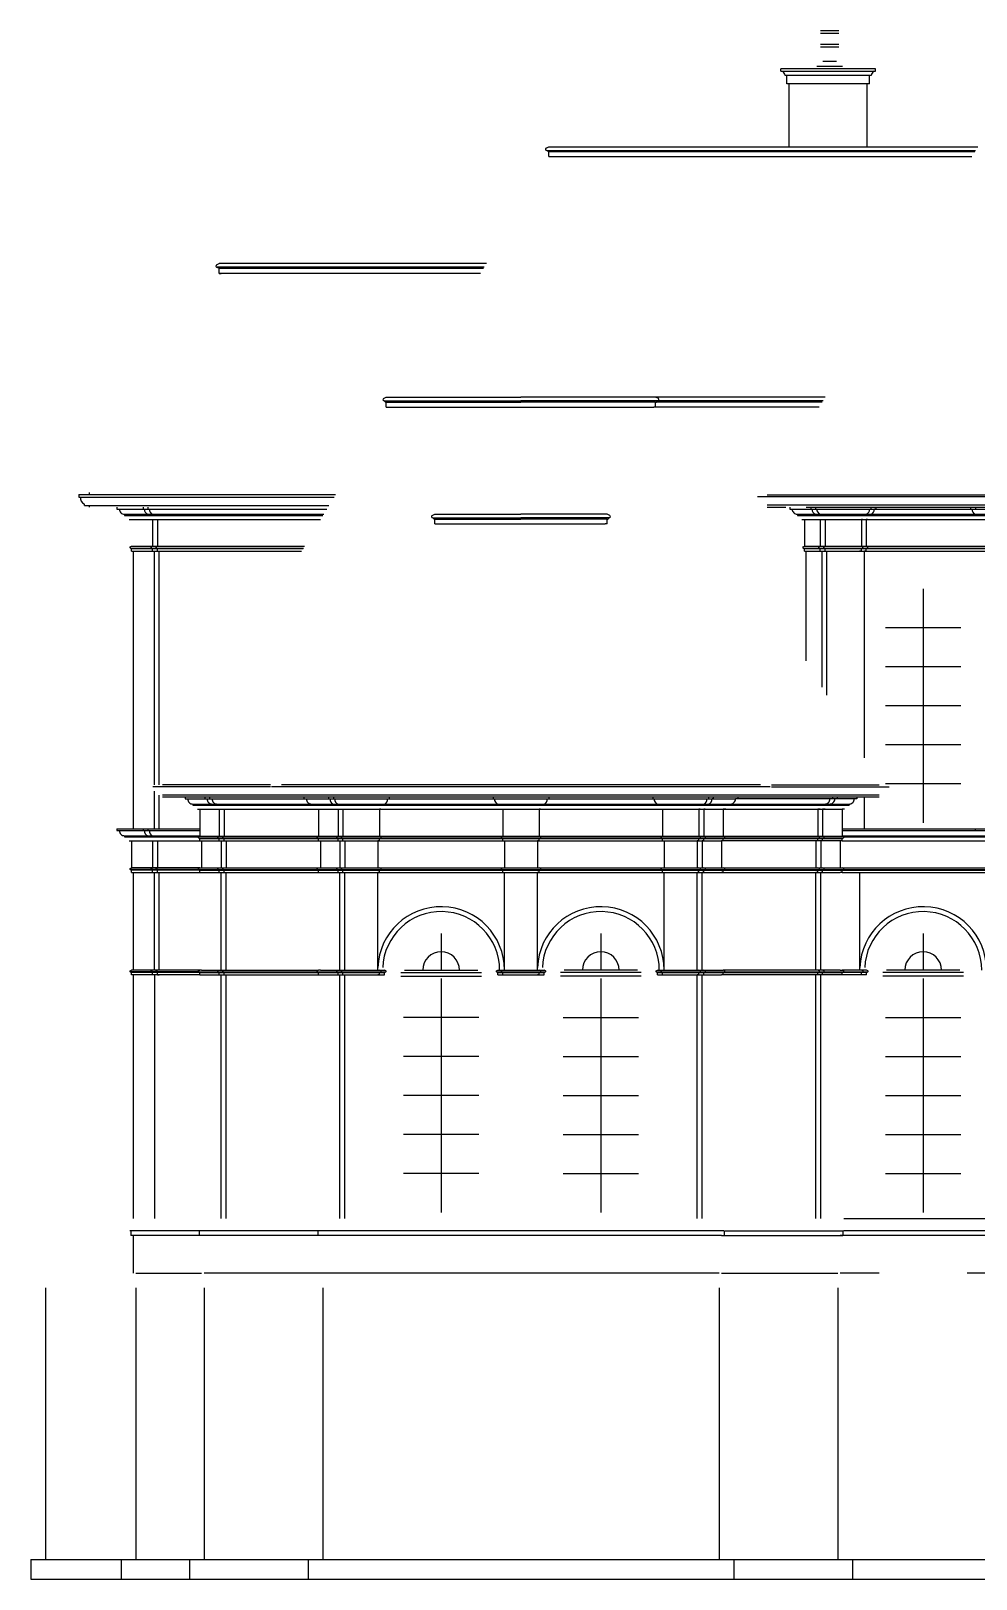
# Model space of a CAD drawing. Header units: metres. Extents: x 10516 to 12055, y -106 to 577.
# Drawn here: x 10516 to 10903, y -106 to 530 of the extents above; entities that cross this region are included whole.
import ezdxf

# ---------------------------------------------------------------- set-up
doc = ezdxf.new("R2010")
doc.units = ezdxf.units.M

msp = doc.modelspace()

# ---------------------------------------------------------------- linework, layer by layer
for p, q in [((10847.2, 529.57), (10839.64, 529.57)), ((10847.2, 528.57), (10839.64, 528.57)), ((10847.2, 523.95), (10839.64, 523.95)), ((10847.2, 522.95), (10839.64, 522.95)), ((10838.14, 515.07), (10848.7, 515.07)), ((10846.2, 517.07), (10840.64, 517.07)), ((10823.42, 513.07), (10823.42, 514.07)), ((10862.22, 514.07), (10823.42, 514.07)), ((10823.42, 513.07), (10823.42, 513.07)), ((10823.42, 513.07), (10862.22, 513.07)), ((10860.42, 511.27), (10825.22, 511.27)), ((10825.82, 507.86), (10825.82, 511.27)), ((10859.82, 507.86), (10859.82, 511.27)), ((10862.22, 513.07), (10862.22, 514.07)), ((10862.22, 513.07), (10862.22, 513.07)), ((10859.82, 507.86), (10825.82, 507.86)), ((10826.82, 482.06), (10826.82, 507.86)), ((10858.82, 482.06), (10858.82, 507.86)), ((10727.13, 481.51, -0.34), (10728.22, 482.06, -0.34)), ((10727.38, 480.56, -0.34), (10903.26, 480.56, -0.34)), ((10728.22, 480.06, -0.34), (10727.84, 480.06, -0.34)), ((10728.22, 482.06, -0.34), (10904.17, 482.06, -0.34)), ((10728.22, 478.06, -0.34), (10728.22, 480.06, -0.34)), ((10728.22, 480.06, -0.34), (10902.96, 480.06, -0.34)), ((10728.22, 478.06, -0.34), (10728.97, 478.06, -0.34)), ((10728.22, 478.06, -0.34), (10901.74, 478.06, -0.34)), ((10591.92, 433.51, -0.34), (10593.02, 434.06, -0.34)), ((10701.67, 432.56, -0.34), (10592.17, 432.56, -0.34)), ((10702.57, 434.06, -0.34), (10593.02, 434.06, -0.34)), ((10593.02, 432.06, -0.34), (10592.64, 432.06, -0.34)), ((10701.37, 432.06, -0.34), (10593.02, 432.06, -0.34)), ((10593.02, 430.06, -0.34), (10593.02, 432.06, -0.34)), ((10593.02, 430.06, -0.34), (10593.77, 430.06, -0.34)), ((10700.17, 430.06, -0.34), (10593.02, 430.06, -0.34)), ((10660.41, 378.65), (10661.51, 379.2)), ((10660.63, 377.7), (10716.77, 377.7)), ((10661.51, 377.2), (10661.13, 377.2)), ((10661.51, 379.2), (10716.77, 379.2)), ((10661.51, 375.2), (10661.51, 377.2)), ((10661.51, 377.2), (10716.77, 377.2)), ((10661.51, 375.2), (10662.26, 375.2)), ((10662.26, 375.2), (10771.28, 375.2)), ((10841.59, 379.2), (10716.77, 379.2)), ((10840.68, 377.7), (10716.77, 377.7)), ((10772.03, 377.2), (10716.77, 377.2)), ((10772.03, 375.2), (10771.28, 375.2)), ((10773.13, 378.65), (10772.03, 379.2)), ((10772.03, 377.2), (10772.41, 377.2)), ((10772.03, 375.2), (10772.03, 377.2)), ((10839.16, 375.2), (10772.03, 375.2)), ((10840.37, 377.2), (10772.41, 377.2)), ((10535.35, 339.25), (10640.69, 339.25)), ((10535.35, 339.25), (10535.35, 338.25)), ((10535.35, 338.25), (10640.09, 338.25)), ((10539.77, 339.25), (10539.77, 340.06)), ((11108.02, 338.31), (10813.77, 338.31)), ((11108.02, 339.06), (10817.77, 339.06)), ((10537.7, 334.81), (10537.7, 335.35)), ((10537.7, 334.81), (10638.02, 334.81)), ((10539.77, 334.06), (10539.77, 334.81)), ((10551.02, 334.06, 0.34), (10551.02, 333.31, 0.34)), ((10551.02, 333.31, 0.34), (10552.02, 333.31, 0.34)), ((10552.02, 333.31), (10637.12, 333.31)), ((10554.14, 331.18, 0.34), (10554.14, 330.68, 0.34)), ((10554.14, 331.18), (10635.85, 331.18)), ((10554.14, 330.68), (10635.55, 330.68)), ((10561.77, 334.06, 0.34), (10561.77, 333.31, 0.34)), ((10561.77, 333.31, 0.34), (10562.27, 333.31, 0.34)), ((10563.77, 334.06, 0.34), (10563.77, 333.31, 0.34)), ((10563.77, 333.31, 0.34), (10564.27, 333.31, 0.34)), ((10563.77, 331.18, 0.34), (10563.77, 330.68, 0.34)), ((10565.77, 331.18, 0.34), (10565.77, 330.68, 0.34)), ((10680.34, 330.65), (10681.44, 331.2)), ((10681.44, 331.2), (10716.77, 331.2)), ((10752.1, 331.2), (10716.77, 331.2)), ((10753.2, 330.65), (10752.1, 331.2)), ((11108.02, 334.92), (10817.77, 334.92)), ((10817.77, 334.06), (10825.42, 334.06)), ((10827.02, 334.06), (10827.02, 333.31)), ((10827.02, 333.31), (10828.02, 333.31)), ((10828.02, 333.31), (11108.02, 333.31)), ((10830.15, 331.18), (11184.37, 331.18)), ((10830.15, 331.18), (10830.15, 330.68)), ((10830.15, 330.68), (11108.02, 330.68)), ((10833.77, 334.06), (11108.02, 334.06)), ((10835.64, 334.06), (10835.64, 333.31)), ((10835.64, 333.31), (10836.14, 333.31)), ((10837.64, 334.06), (10837.64, 333.31)), ((10837.64, 331.18), (10837.64, 330.68)), ((10839.64, 331.18), (10839.64, 330.68)), ((10858.3, 331.18), (10858.3, 330.68)), ((10860.3, 334.06), (10860.3, 333.31)), ((10860.3, 331.18), (10860.3, 330.68)), ((10862.3, 333.31), (10861.8, 333.31)), ((10862.3, 334.06), (10862.3, 333.31)), ((10901.24, 334.06), (10901.24, 333.31)), ((10901.24, 333.31), (10901.74, 333.31)), ((10903.24, 334.06), (10903.24, 333.31)), ((10903.24, 331.18), (10903.24, 330.68)), ((10556.02, 329.06), (10634.57, 329.06)), ((10565.64, 329.06, 0.34), (10565.64, 318.06, 0.34)), ((10567.64, 329.06, 0.34), (10567.64, 318.06, 0.34)), ((10680.56, 329.7), (10716.77, 329.7)), ((10681.44, 329.2), (10681.06, 329.2)), ((10681.44, 327.2), (10681.44, 329.2)), ((10681.44, 329.2), (10716.77, 329.2)), ((10681.44, 327.2), (10682.19, 327.2)), ((10682.19, 327.2), (10751.35, 327.2)), ((10752.98, 329.7), (10716.77, 329.7)), ((10752.1, 329.2), (10716.77, 329.2)), ((10752.1, 327.2), (10751.35, 327.2)), ((10752.1, 329.2), (10752.48, 329.2)), ((10752.1, 327.2), (10752.1, 329.2)), ((10832.02, 329.06), (10833.02, 329.06)), ((10833.02, 329.06), (10833.02, 318.06)), ((10833.02, 329.06), (11108.77, 329.06)), ((10839.02, 329.06), (10839.52, 329.06)), ((10839.52, 329.06), (10839.52, 318.06)), ((10841.02, 329.06), (10841.52, 329.06)), ((10841.52, 329.06), (10841.52, 318.06)), ((10856.42, 329.06), (10856.42, 318.06)), ((10856.92, 329.06), (10856.42, 329.06)), ((10858.42, 329.06), (10858.42, 318.06)), ((10858.92, 329.06), (10858.42, 329.06)), ((10556.47, 317.78, 0.34), (10557.02, 318.06, 0.34)), ((10557.02, 318.06, 0.34), (10627.97, 318.06, 0.34)), ((10565.1, 317.78, 0.34), (10565.64, 318.06, 0.34)), ((10567.1, 317.78, 0.34), (10567.64, 318.06, 0.34)), ((10832.47, 317.78), (10833.02, 318.06)), ((10833.02, 318.06), (11108.77, 318.06)), ((10838.97, 317.78), (10839.52, 318.06)), ((10840.97, 317.78), (10841.52, 318.06)), ((10856.97, 317.78), (10856.42, 318.06)), ((10858.97, 317.78), (10858.42, 318.06)), ((10556.58, 317.31, 0.34), (10627.52, 317.31, 0.34)), ((10556.83, 317.06, 0.34), (10627.37, 317.06, 0.34)), ((10557.02, 316.06, 0.34), (10557.02, 317.06, 0.34)), ((10557.02, 316.06, 0.34), (10626.77, 316.06, 0.34)), ((10557.77, 202.06), (10557.77, 316.06, 0.34)), ((10565.64, 316.06, 0.34), (10565.64, 317.06, 0.34)), ((10566.39, 220.06), (10566.39, 316.06, 0.34)), ((10567.64, 316.06, 0.34), (10567.64, 317.06, 0.34)), ((10568.39, 220.06), (10568.39, 316.06, 0.34)), ((10832.58, 317.31), (11108.77, 317.31)), ((10833.02, 317.06), (10832.83, 317.06)), ((10833.02, 316.06), (10833.02, 317.06)), ((10833.02, 317.06), (11108.77, 317.06)), ((10833.02, 316.06), (10833.77, 316.06)), ((10833.77, 271.05), (10833.77, 316.06)), ((10833.77, 316.06), (11108.77, 316.06)), ((10839.52, 317.06), (10839.33, 317.06)), ((10839.52, 316.06), (10839.52, 317.06)), ((10839.52, 316.06), (10840.27, 316.06)), ((10840.27, 260.22), (10840.27, 316.06)), ((10841.52, 316.06), (10841.52, 317.06)), ((10841.52, 316.06), (10842.27, 316.06)), ((10842.27, 256.89), (10842.27, 316.06)), ((10856.42, 316.06), (10855.67, 316.06)), ((10856.42, 316.06), (10856.42, 317.06)), ((10857.67, 231.22), (10857.67, 316.06)), ((10858.42, 316.06), (10857.67, 316.06)), ((10858.42, 317.06), (10858.61, 317.06)), ((10858.42, 316.06), (10858.42, 317.06)), ((10881.77, 300.56), (10881.77, 204.56)), ((10897.27, 284.56), (10866.27, 284.56)), ((10897.27, 268.56), (10866.27, 268.56)), ((10897.27, 252.56), (10866.27, 252.56)), ((10897.27, 236.56), (10866.27, 236.56)), ((10614, 219.31), (10565.77, 219.31)), ((10566.39, 202.06), (10566.39, 217.48)), ((10614, 220.06), (10569.77, 220.06)), ((10819.04, 219.31), (10614.5, 219.31)), ((10815.04, 220.06), (10618.5, 220.06)), ((10819.54, 220.06), (10863.77, 220.06)), ((10819.54, 219.31), (10867.77, 219.31)), ((10897.27, 220.56), (10866.27, 220.56)), ((10568.39, 202.06), (10568.39, 215.92)), ((10863.77, 215.92), (10569.77, 215.92)), ((10863.77, 215.06), (10569.77, 215.06)), ((10579.02, 215.06), (10579.02, 214.31)), ((10579.02, 214.31), (10580.02, 214.31)), ((10580.02, 214.31), (10627.75, 214.31)), ((10582.14, 212.18), (10851.39, 212.18)), ((10582.14, 212.18), (10582.14, 211.68)), ((10582.14, 211.68), (10851.39, 211.68)), ((10584.02, 210.06), (10585.02, 210.06)), ((10585.02, 210.06), (10848.52, 210.06)), ((10585.02, 210.06), (10585.02, 199.06)), ((10587.02, 215.06), (10587.02, 214.31)), ((10587.02, 214.31), (10588.02, 214.31)), ((10589.02, 215.06), (10589.02, 214.31)), ((10590.14, 212.18), (10590.14, 211.68)), ((10592.02, 210.06), (10593.02, 210.06)), ((10592.14, 212.18), (10592.14, 211.68)), ((10593.02, 210.06), (10593.02, 199.06)), ((10594.02, 210.06), (10595.02, 210.06)), ((10595.02, 210.06), (10595.02, 199.06)), ((10627.75, 215.06), (10627.75, 214.31)), ((10627.75, 214.31), (10628.75, 214.31)), ((10628.75, 214.31), (10804.79, 214.31)), ((10630.88, 212.18), (10630.88, 211.68)), ((10632.75, 210.06), (10633.75, 210.06)), ((10633.75, 210.06), (10633.75, 199.06)), ((10637.87, 215.06), (10637.87, 214.31)), ((10637.87, 214.31), (10638.37, 214.31)), ((10639.87, 215.06), (10639.87, 214.31)), ((10639.88, 212.18), (10639.88, 211.68)), ((10641.25, 210.06), (10641.75, 210.06)), ((10641.75, 210.06), (10641.75, 199.06)), ((10641.88, 212.18), (10641.88, 211.68)), ((10643.25, 210.06), (10643.75, 210.06)), ((10643.75, 210.06), (10643.75, 199.06)), ((10658.77, 210.06), (10658.77, 199.06)), ((10659.27, 210.06), (10658.77, 210.06)), ((10660.65, 212.18), (10660.65, 211.68)), ((10662.65, 215.06), (10662.65, 214.31)), ((10705.39, 215.06), (10705.39, 214.31)), ((10707.4, 212.18), (10707.4, 211.68)), ((10708.77, 210.06), (10709.27, 210.06)), ((10709.27, 210.06), (10709.27, 199.06)), ((10724.27, 210.06), (10724.27, 199.06)), ((10724.77, 210.06), (10724.27, 210.06)), ((10726.14, 212.18), (10726.14, 211.68)), ((10728.15, 215.06), (10728.15, 214.31)), ((10770.89, 215.06), (10770.89, 214.31)), ((10772.89, 212.18), (10772.89, 211.68)), ((10774.27, 210.06), (10774.77, 210.06)), ((10774.77, 210.06), (10774.77, 199.06)), ((10789.79, 210.06), (10789.79, 199.06)), ((10790.29, 210.06), (10789.79, 210.06)), ((10791.66, 212.18), (10791.66, 211.68)), ((10791.79, 210.06), (10791.79, 199.06)), ((10792.29, 210.06), (10791.79, 210.06)), ((10793.66, 212.18), (10793.66, 211.68)), ((10793.67, 215.06), (10793.67, 214.31)), ((10795.67, 214.31), (10795.17, 214.31)), ((10795.67, 215.06), (10795.67, 214.31)), ((10799.79, 210.06), (10799.79, 199.06)), ((10800.79, 210.06), (10799.79, 210.06)), ((10802.66, 212.18), (10802.66, 211.68)), ((10805.79, 214.31), (10804.79, 214.31)), ((10805.79, 215.06), (10805.79, 214.31)), ((10853.52, 214.31), (10805.79, 214.31)), ((10838.52, 210.06), (10838.52, 199.06)), ((10839.52, 210.06), (10838.52, 210.06)), ((10840.52, 210.06), (10840.52, 199.06)), ((10841.52, 210.06), (10840.52, 210.06)), ((10841.39, 212.18), (10841.39, 211.68)), ((10843.39, 212.18), (10843.39, 211.68)), ((10844.52, 215.06), (10844.52, 214.31)), ((10846.52, 214.31), (10845.52, 214.31)), ((10846.52, 215.06), (10846.52, 214.31)), ((10848.52, 210.06), (10848.52, 199.06)), ((10849.52, 210.06), (10848.52, 210.06)), ((10851.39, 212.18), (10851.39, 211.68)), ((10854.52, 214.31), (10853.52, 214.31)), ((10854.52, 215.06), (10854.52, 214.31)), ((10857.67, 202.06), (10857.67, 215.06)), ((10551.02, 202.06), (10585.02, 202.06)), ((10551.02, 202.06), (10551.02, 201.31)), ((10551.02, 201.31), (10585.02, 201.31)), ((10554.14, 199.18), (10585.02, 199.18)), ((10554.14, 199.18), (10554.14, 198.68)), ((10554.18, 198.68), (10584.36, 198.68)), ((10556.02, 197.06), (10557.02, 197.06)), ((10557.02, 197.06), (10585.77, 197.06)), ((10557.02, 197.06), (10557.02, 186.06)), ((10561.77, 202.06), (10561.77, 201.31)), ((10563.77, 202.06), (10563.77, 201.31)), ((10563.77, 199.18), (10563.77, 198.68)), ((10565.14, 197.06), (10565.64, 197.06)), ((10565.64, 197.06), (10565.64, 186.06)), ((10565.77, 199.18), (10565.77, 198.68)), ((10567.14, 197.06), (10567.64, 197.06)), ((10567.64, 197.06), (10567.64, 186.06)), ((10584.47, 198.78), (10585.02, 199.06)), ((10584.58, 198.31), (10848.96, 198.31)), ((10585.02, 198.06), (10584.83, 198.06)), ((10585.02, 199.06), (10848.52, 199.06)), ((10585.02, 197.06), (10585.02, 198.06)), ((10585.02, 198.06), (10848.52, 198.06)), ((10585.02, 197.06), (10585.77, 197.06)), ((10585.77, 197.06), (10585.77, 186.06)), ((10585.77, 197.06), (10633.75, 197.06)), ((10592.47, 198.78), (10593.02, 199.06)), ((10593.02, 198.06), (10592.83, 198.06)), ((10593.02, 197.06), (10593.02, 198.06)), ((10593.02, 197.06), (10593.77, 197.06)), ((10593.77, 197.06), (10593.77, 186.06)), ((10594.47, 198.78), (10595.02, 199.06)), ((10595.02, 197.06), (10595.02, 198.06)), ((10595.02, 197.06), (10595.77, 197.06)), ((10595.77, 197.06), (10595.77, 186.06)), ((10633.2, 198.78), (10633.75, 199.06)), ((10633.75, 198.06), (10633.56, 198.06)), ((10633.75, 197.06), (10633.75, 198.06)), ((10633.75, 197.06), (10634.5, 197.06)), ((10634.5, 197.06), (10799.04, 197.06)), ((10634.5, 197.06), (10634.5, 186.06)), ((10641.2, 198.78), (10641.75, 199.06)), ((10641.75, 198.06), (10641.56, 198.06)), ((10641.75, 197.06), (10641.75, 198.06)), ((10641.75, 197.06), (10642.5, 197.06)), ((10642.5, 197.06), (10642.5, 186.06)), ((10643.2, 198.78), (10643.75, 199.06)), ((10643.75, 197.06), (10643.75, 198.06)), ((10643.75, 197.06), (10644.5, 197.06)), ((10644.5, 197.06), (10644.5, 186.06)), ((10658.77, 197.06), (10658.02, 197.06)), ((10658.02, 197.06), (10658.02, 186.06)), ((10659.32, 198.78), (10658.77, 199.06)), ((10658.77, 197.06), (10658.77, 198.06)), ((10708.72, 198.78), (10709.27, 199.06)), ((10709.27, 197.06), (10709.27, 198.06)), ((10709.27, 197.06), (10710.02, 197.06)), ((10710.02, 197.06), (10710.02, 186.06)), ((10724.27, 197.06), (10723.52, 197.06)), ((10723.52, 197.06), (10723.52, 186.06)), ((10724.82, 198.78), (10724.27, 199.06)), ((10724.27, 197.06), (10724.27, 198.06)), ((10774.22, 198.78), (10774.77, 199.06)), ((10774.77, 197.06), (10774.77, 198.06)), ((10774.77, 197.06), (10775.52, 197.06)), ((10775.52, 197.06), (10775.52, 186.06)), ((10789.79, 197.06), (10789.04, 197.06)), ((10789.04, 197.06), (10789.04, 186.06)), ((10790.34, 198.78), (10789.79, 199.06)), ((10789.79, 197.06), (10789.79, 198.06)), ((10791.04, 197.06), (10791.04, 186.06)), ((10791.79, 197.06), (10791.04, 197.06)), ((10792.34, 198.78), (10791.79, 199.06)), ((10791.79, 198.06), (10791.98, 198.06)), ((10791.79, 197.06), (10791.79, 198.06)), ((10799.79, 197.06), (10799.04, 197.06)), ((10799.04, 197.06), (10799.04, 186.06)), ((10800.34, 198.78), (10799.79, 199.06)), ((10799.79, 198.06), (10799.98, 198.06)), ((10799.79, 197.06), (10799.79, 198.06)), ((10847.77, 197.06), (10799.79, 197.06)), ((10837.77, 197.06), (10837.77, 186.06)), ((10838.52, 197.06), (10837.77, 197.06)), ((10839.07, 198.78), (10838.52, 199.06)), ((10838.52, 197.06), (10838.52, 198.06)), ((10839.77, 197.06), (10839.77, 186.06)), ((10840.52, 197.06), (10839.77, 197.06)), ((10841.07, 198.78), (10840.52, 199.06)), ((10840.52, 198.06), (10840.71, 198.06)), ((10840.52, 197.06), (10840.52, 198.06)), ((10847.77, 197.06), (10847.77, 186.06)), ((10848.52, 197.06), (10847.77, 197.06)), ((10848.52, 202.06), (10978.27, 202.06)), ((10848.52, 201.31), (10978.27, 201.31)), ((10848.52, 199.18), (10978.27, 199.18)), ((10849.07, 198.78), (10848.52, 199.06)), ((10848.52, 198.06), (10848.71, 198.06)), ((10848.52, 197.06), (10848.52, 198.06)), ((10848.52, 197.06), (10978.27, 197.06)), ((10849.17, 198.68), (10978.27, 198.68)), ((10903.14, 202.06), (10903.14, 201.31)), ((10903.14, 201.31), (10903.64, 201.31)), ((10556.47, 185.78), (10557.02, 186.06)), ((10584.58, 185.31), (10556.58, 185.31)), ((10585.02, 185.06), (10556.83, 185.06)), ((10585.02, 186.06), (10557.02, 186.06)), ((10557.02, 184.06), (10557.02, 185.06)), ((10565.09, 185.78), (10565.64, 186.06)), ((10565.64, 184.06), (10565.64, 185.06)), ((10567.09, 185.78), (10567.64, 186.06)), ((10567.64, 184.06), (10567.64, 185.06)), ((10584.47, 185.78), (10585.02, 186.06)), ((10584.58, 185.31), (11184.37, 185.31)), ((10585.02, 185.06), (10584.83, 185.06)), ((10585.02, 186.06), (11184.37, 186.06)), ((10585.02, 184.06), (10585.02, 185.06)), ((10585.02, 185.06), (10848.52, 185.06)), ((10592.47, 185.78), (10593.02, 186.06)), ((10593.02, 185.06), (10592.83, 185.06)), ((10593.02, 184.06), (10593.02, 185.06)), ((10594.47, 185.78), (10595.02, 186.06)), ((10595.02, 184.06), (10595.02, 185.06)), ((10633.2, 185.78), (10633.75, 186.06)), ((10633.75, 185.06), (10633.56, 185.06)), ((10633.75, 184.06), (10633.75, 185.06)), ((10641.2, 185.78), (10641.75, 186.06)), ((10641.75, 185.06), (10641.56, 185.06)), ((10641.75, 184.06), (10641.75, 185.06)), ((10643.2, 185.78), (10643.75, 186.06)), ((10643.75, 184.06), (10643.75, 185.06)), ((10659.32, 185.78), (10658.77, 186.06)), ((10658.77, 184.06), (10658.77, 185.06)), ((10708.72, 185.78), (10709.27, 186.06)), ((10709.27, 184.06), (10709.27, 185.06)), ((10724.82, 185.78), (10724.27, 186.06)), ((10724.27, 184.06), (10724.27, 185.06)), ((10774.22, 185.78), (10774.77, 186.06)), ((10774.77, 184.06), (10774.77, 185.06)), ((10790.34, 185.78), (10789.79, 186.06)), ((10789.79, 184.06), (10789.79, 185.06)), ((10792.34, 185.78), (10791.79, 186.06)), ((10791.79, 185.06), (10791.98, 185.06)), ((10791.79, 184.06), (10791.79, 185.06)), ((10800.34, 185.78), (10799.79, 186.06)), ((10799.79, 185.06), (10799.98, 185.06)), ((10799.79, 184.06), (10799.79, 185.06)), ((10839.07, 185.78), (10838.52, 186.06)), ((10838.52, 184.06), (10838.52, 185.06)), ((10841.07, 185.78), (10840.52, 186.06)), ((10840.52, 185.06), (10840.71, 185.06)), ((10840.52, 184.06), (10840.52, 185.06)), ((10849.07, 185.78), (10848.52, 186.06)), ((10848.52, 185.06), (10848.71, 185.06)), ((10848.52, 184.06), (10848.52, 185.06)), ((10848.71, 185.06), (10973.27, 185.06)), ((10557.02, 184.06), (10585.02, 184.06)), ((10557.77, 144.06), (10557.77, 184.06)), ((10566.39, 144.06), (10566.39, 184.06)), ((10568.39, 144.06), (10568.39, 184.06)), ((10585.02, 184.06), (10585.77, 184.06)), ((10585.77, 184.06), (10847.77, 184.06)), ((10593.02, 184.06), (10593.77, 184.06)), ((10593.77, 144.06), (10593.77, 184.06)), ((10595.02, 184.06), (10595.77, 184.06)), ((10595.77, 144.06), (10595.77, 184.06)), ((10633.75, 184.06), (10634.5, 184.06)), ((10641.75, 184.06), (10642.5, 184.06)), ((10642.5, 144.06), (10642.5, 184.06)), ((10643.75, 184.06), (10644.5, 184.06)), ((10644.5, 144.06), (10644.5, 184.06)), ((10658.02, 144.06), (10658.02, 184.06)), ((10658.77, 184.06), (10658.02, 184.06)), ((10709.27, 184.06), (10710.02, 184.06)), ((10710.02, 144.06), (10710.02, 184.06)), ((10723.52, 144.06), (10723.52, 184.06)), ((10724.27, 184.06), (10723.52, 184.06)), ((10774.77, 184.06), (10775.52, 184.06)), ((10775.52, 144.06), (10775.52, 184.06)), ((10789.04, 144.06), (10789.04, 184.06)), ((10789.79, 184.06), (10789.04, 184.06)), ((10791.04, 144.06), (10791.04, 184.06)), ((10791.79, 184.06), (10791.04, 184.06)), ((10799.79, 184.06), (10799.04, 184.06)), ((10837.77, 144.06), (10837.77, 184.06)), ((10838.52, 184.06), (10837.77, 184.06)), ((10839.77, 144.06), (10839.77, 184.06)), ((10840.52, 184.06), (10839.77, 184.06)), ((10848.52, 184.06), (10847.77, 184.06)), ((10848.52, 184.06), (10973.27, 184.06)), ((10855.77, 144.06), (10855.77, 184.06)), ((10684.02, 159.06), (10684.02, 144.06)), ((10749.52, 159.06), (10749.52, 144.06)), ((10881.77, 159.06), (10881.77, 144.06)), ((10556.47, 143.78), (10557.02, 144.06)), ((10584.58, 143.31), (10556.6, 143.31)), ((10557.02, 143.06), (10556.83, 143.06)), ((10584.83, 144.06), (10557.02, 144.06)), ((10584.83, 143.06), (10557.02, 143.06)), ((10557.02, 142.06), (10557.02, 143.06)), ((10584.83, 142.06), (10557.02, 142.06)), ((10557.77, 42.06), (10557.77, 142.06)), ((10565.09, 143.78), (10565.64, 144.06)), ((10565.64, 143.06), (10565.45, 143.06)), ((10565.64, 142.06), (10565.64, 143.06)), ((10566.39, 142.06), (10566.39, 42.06)), ((10567.09, 143.78), (10567.64, 144.06)), ((10567.64, 143.06), (10567.45, 143.06)), ((10567.64, 142.06), (10567.64, 143.06)), ((10567.64, 142.06), (10568.39, 142.06)), ((10584.47, 143.78), (10585.02, 144.06)), ((10584.58, 143.31), (10661.21, 143.31)), ((10585.02, 143.06), (10584.83, 143.06)), ((10585.77, 144.06), (10585.02, 144.06)), ((10585.02, 143.06), (10660.77, 143.06)), ((10585.02, 142.06), (10585.02, 143.06)), ((10585.02, 142.06), (10585.77, 142.06)), ((10585.77, 144.06), (10633.75, 144.06)), ((10585.77, 142.06), (10633.75, 142.06)), ((10592.47, 143.78), (10593.02, 144.06)), ((10593.02, 143.06), (10592.83, 143.06)), ((10593.02, 142.06), (10593.02, 143.06)), ((10593.77, 42.06), (10593.77, 142.06)), ((10594.47, 143.78), (10595.02, 144.06)), ((10595.02, 142.06), (10595.02, 143.06)), ((10595.02, 142.06), (10595.77, 142.06)), ((10595.77, 42.06), (10595.77, 142.06)), ((10633.2, 143.78), (10633.75, 144.06)), ((10633.75, 143.06), (10633.56, 143.06)), ((10634.5, 144.06), (10633.75, 144.06)), ((10633.75, 142.06), (10633.75, 143.06)), ((10633.75, 142.06), (10634.5, 142.06)), ((10634.5, 144.06), (10660.77, 144.06)), ((10634.5, 142.06), (10660.77, 142.06)), ((10641.2, 143.78), (10641.75, 144.06)), ((10641.75, 143.06), (10641.56, 143.06)), ((10641.75, 142.06), (10641.75, 143.06)), ((10642.5, 42.06), (10642.5, 142.06)), ((10643.2, 143.78), (10643.75, 144.06)), ((10643.75, 142.06), (10643.75, 143.06)), ((10643.75, 142.06), (10644.5, 142.06)), ((10644.5, 42.06), (10644.5, 142.06)), ((10658.77, 142.06), (10658.02, 142.06)), ((10659.32, 143.78), (10658.77, 144.06)), ((10658.77, 142.06), (10658.77, 143.06)), ((10661.32, 143.78), (10660.77, 144.06)), ((10660.77, 143.06), (10660.96, 143.06)), ((10660.77, 142.06), (10660.77, 143.06)), ((10667.52, 143.06), (10700.52, 143.06)), ((10667.52, 141.56), (10700.52, 141.56)), ((10669.02, 144.06), (10699.02, 144.06)), ((10684.02, 140.56), (10684.02, 44.56)), ((10706.72, 143.78), (10707.27, 144.06)), ((10706.83, 143.31), (10726.71, 143.31)), ((10707.27, 143.06), (10707.08, 143.06)), ((10707.27, 144.06), (10726.27, 144.06)), ((10707.27, 142.06), (10707.27, 143.06)), ((10707.27, 143.06), (10726.27, 143.06)), ((10707.27, 142.06), (10726.27, 142.06)), ((10708.72, 143.78), (10709.27, 144.06)), ((10709.27, 142.06), (10709.27, 143.06)), ((10709.27, 142.06), (10710.02, 142.06)), ((10724.27, 142.06), (10723.52, 142.06)), ((10724.82, 143.78), (10724.27, 144.06)), ((10724.27, 142.06), (10724.27, 143.06)), ((10726.82, 143.78), (10726.27, 144.06)), ((10726.27, 143.06), (10726.46, 143.06)), ((10726.27, 142.06), (10726.27, 143.06)), ((10766.02, 143.06), (10733.02, 143.06)), ((10766.02, 141.56), (10733.02, 141.56)), ((10764.52, 144.06), (10734.52, 144.06)), ((10749.52, 140.56), (10749.52, 44.56)), ((10772.22, 143.78), (10772.77, 144.06)), ((10772.33, 143.31), (10858.96, 143.31)), ((10772.77, 143.06), (10772.58, 143.06)), ((10772.77, 144.06), (10799.04, 144.06)), ((10772.77, 142.06), (10772.77, 143.06)), ((10772.77, 143.06), (10848.52, 143.06)), ((10772.77, 142.06), (10799.04, 142.06)), ((10774.22, 143.78), (10774.77, 144.06)), ((10774.77, 142.06), (10774.77, 143.06)), ((10774.77, 142.06), (10775.52, 142.06)), ((10789.04, 42.06), (10789.04, 142.06)), ((10789.79, 142.06), (10789.04, 142.06)), ((10790.34, 143.78), (10789.79, 144.06)), ((10789.79, 142.06), (10789.79, 143.06)), ((10791.04, 42.06), (10791.04, 142.06)), ((10792.34, 143.78), (10791.79, 144.06)), ((10791.79, 143.06), (10791.98, 143.06)), ((10791.79, 142.06), (10791.79, 143.06)), ((10799.04, 144.06), (10799.79, 144.06)), ((10799.79, 142.06), (10799.04, 142.06)), ((10847.77, 144.06), (10799.79, 144.06)), ((10800.34, 143.78), (10799.79, 144.06)), ((10799.79, 143.06), (10799.98, 143.06)), ((10799.79, 142.06), (10799.79, 143.06)), ((10847.77, 142.06), (10799.79, 142.06)), ((10837.77, 42.06), (10837.77, 142.06)), ((10838.52, 142.06), (10837.77, 142.06)), ((10839.07, 143.78), (10838.52, 144.06)), ((10838.52, 142.06), (10838.52, 143.06)), ((10839.77, 42.06), (10839.77, 142.06)), ((10841.07, 143.78), (10840.52, 144.06)), ((10840.52, 143.06), (10840.71, 143.06)), ((10840.52, 142.06), (10840.52, 143.06)), ((10847.77, 144.06), (10848.52, 144.06)), ((10848.52, 142.06), (10847.77, 142.06)), ((10849.07, 143.78), (10848.52, 144.06)), ((10858.52, 144.06), (10848.52, 144.06)), ((10848.52, 143.06), (10848.71, 143.06)), ((10848.52, 142.06), (10848.52, 143.06)), ((10858.52, 142.06), (10848.52, 142.06)), ((10858.52, 143.06), (10848.71, 143.06)), ((10856.52, 142.06), (10855.77, 142.06)), ((10857.07, 143.78), (10856.52, 144.06)), ((10856.52, 142.06), (10856.52, 143.06)), ((10859.07, 143.78), (10858.52, 144.06)), ((10858.52, 143.06), (10858.71, 143.06)), ((10858.52, 142.06), (10858.52, 143.06)), ((10898.27, 143.06), (10865.27, 143.06)), ((10898.27, 141.56), (10865.27, 141.56)), ((10896.77, 144.06), (10866.77, 144.06)), ((10881.77, 140.56), (10881.77, 44.56)), ((10699.52, 124.56), (10668.52, 124.56)), ((10734.02, 124.56), (10765.02, 124.56)), ((10866.27, 124.56), (10897.27, 124.56)), ((10699.52, 108.56), (10668.52, 108.56)), ((10734.02, 108.56), (10765.02, 108.56)), ((10866.27, 108.56), (10897.27, 108.56)), ((10699.52, 92.56), (10668.52, 92.56)), ((10734.02, 92.56), (10765.02, 92.56)), ((10866.27, 92.56), (10897.27, 92.56)), ((10699.52, 76.56), (10668.52, 76.56)), ((10734.02, 76.56), (10765.02, 76.56)), ((10866.27, 76.56), (10897.27, 76.56)), ((10699.52, 60.56), (10668.52, 60.56)), ((10734.02, 60.56), (10765.02, 60.56)), ((10866.27, 60.56), (10897.27, 60.56)), ((10849.27, 42.06), (11107.27, 42.06)), ((10584.27, 37.06), (10556.27, 37.06)), ((10556.73, 37.06), (10556.73, 35.06)), ((10584.73, 35.06), (10556.73, 35.06)), ((10557.77, 19.56), (10557.77, 35.06)), ((10800.08, 37.06), (10584.27, 37.06)), ((10584.73, 37.06), (10584.73, 35.06)), ((10585.77, 35.06), (10584.73, 35.06)), ((10799.04, 35.06), (10585.77, 35.06)), ((10633.46, 37.06), (10633.46, 35.06)), ((10634.5, 35.06), (10633.46, 35.06)), ((10799.04, 35.06), (10800.08, 35.06)), ((10799.04, 35.06), (10847.77, 35.06)), ((10800.08, 37.06), (10800.08, 35.06)), ((10800.54, 37.06), (10848.81, 37.06)), ((10973.27, 35.06), (10847.77, 35.06)), ((10847.77, 35.06), (10848.81, 35.06)), ((10848.81, 37.06), (10848.81, 35.06)), ((10973.27, 37.06), (10849.04, 37.06)), ((10558.77, 19.56), (10585.77, 19.56)), ((10798.04, 19.56), (10586.77, 19.56)), ((10799.04, 19.56), (10846.77, 19.56)), ((10863.77, 19.56), (10847.77, 19.56)), ((10960.27, 19.56), (10899.77, 19.56)), ((10521.77, 13.56), (10521.77, -97.94)), ((10558.77, 13.56), (10558.77, -97.94)), ((10586.77, 13.56), (10586.77, -97.94)), ((10635.5, 13.56), (10635.5, -97.94)), ((10798.04, 13.56), (10798.04, -97.94)), ((10846.77, 13.56), (10846.77, -97.94)), ((10515.77, -97.94), (12055.15, -97.94)), ((10515.77, -97.94), (10515.77, -105.94)), ((10552.77, -97.94), (10552.77, -105.94)), ((10580.77, -97.94), (10580.77, -105.94)), ((10629.5, -97.94), (10629.5, -105.94)), ((10804.04, -97.94), (10804.04, -105.94)), ((10852.77, -97.94), (10852.77, -105.94)), ((10515.77, -105.94), (11285.77, -105.94))]:
    msp.add_line(p, q)
for centre, radius, start, end in [((10822.54, 510.79, 0.22), 2.72, 10.29498, 57.08515), ((10863.1, 510.79, 0.22), 2.72, 122.91485, 169.70502), ((10727.34, 481.06, -0.68), 0.5, 116.01298, 269.99987), ((10727.34, 480.06, -0.68), 0.5, 359.99987, 89.99987), ((10592.14, 433.06, -0.68), 0.5, 116.01298, 269.99987), ((10592.14, 432.06, -0.68), 0.5, 359.99987, 89.99987), ((10660.63, 378.2, -0.34), 0.5, 116.01311, 270), ((10660.63, 377.2, -0.34), 0.5, 0, 90), ((10772.91, 377.2, -0.34), 0.5, 90, 180), ((10772.91, 378.2, -0.34), 0.5, 270, 63.98689), ((10538.89, 337.93, 0.41), 2.84, 173.37339, 245.10712), ((10554.14, 333.31), 2.12, 179.99987, 269.9999), ((10564.33, 333.17, 2.65), 2.07, 176.24448, 254.28407), ((10566.33, 333.17, 2.65), 2.07, 176.24448, 254.28407), ((10680.56, 330.2, -0.34), 0.5, 116.01311, 270), ((10752.98, 330.2, -0.34), 0.5, 270, 63.98689), ((10830.15, 333.31, -0.34), 2.12, 180, 270.00003), ((10838.2, 333.17, 0.58), 2.07, 176.24461, 254.2842), ((10840.2, 333.17, 0.58), 2.07, 176.24461, 254.2842), ((10857.74, 333.17, -0.31), 2.07, 285.7158, 3.75539), ((10859.74, 333.17, -0.31), 2.07, 285.7158, 3.75539), ((10903.8, 333.17, -0.31), 2.07, 176.24461, 254.2842), ((10680.56, 329.2, -0.34), 0.5, 0, 90), ((10752.98, 329.2, -0.34), 0.5, 90, 180), ((10556.58, 317.56, 0.75), 0.25, 116.01298, 269.99987), ((10565.2, 317.56, 2.65), 0.25, 116.01298, 269.99987), ((10567.2, 317.56, 2.65), 0.25, 116.01298, 269.99987), ((10832.58, 317.56, 0.41), 0.25, 116.01311, 270), ((10839.08, 317.56, 0.58), 0.25, 116.01311, 270), ((10841.08, 317.56, 0.58), 0.25, 116.01311, 270), ((10856.86, 317.56, -0.31), 0.25, 270, 63.98689), ((10858.86, 317.56, -0.31), 0.25, 270, 63.98689), ((10556.58, 317.06, 0.75), 0.25, 359.99987, 89.99987), ((10565.2, 317.06, 2.65), 0.25, 359.99987, 89.99987), ((10567.2, 317.06, 2.65), 0.25, 359.99987, 89.99987), ((10832.58, 317.06, 0.41), 0.25, 0, 90), ((10839.08, 317.06, 0.58), 0.25, 0, 90), ((10841.08, 317.06, 0.58), 0.25, 0, 90), ((10856.86, 317.06, -0.31), 0.25, 90, 180), ((10858.86, 317.06, -0.31), 0.25, 90, 180), ((10582.14, 214.31, -1.09), 2.12, 180, 270.00003), ((10590.14, 214.31, -1.09), 2.12, 180, 270.00003), ((10592.14, 214.31, -1.09), 2.12, 180, 270.00003), ((10630.88, 214.31, -0.34), 2.12, 180, 270.00003), ((10640.44, 214.17, 0.2), 2.07, 176.24461, 254.2842), ((10642.44, 214.17, 0.2), 2.07, 176.24461, 254.2842), ((10660.09, 214.17), 2.07, 285.7158, 3.75539), ((10707.96, 214.17), 2.07, 176.24461, 254.2842), ((10725.58, 214.17), 2.07, 285.7158, 3.75539), ((10773.45, 214.17), 2.07, 176.24461, 254.2842), ((10791.1, 214.17, 0.2), 2.07, 285.7158, 3.75539), ((10793.1, 214.17, 0.2), 2.07, 285.7158, 3.75539), ((10802.66, 214.31, -0.34), 2.12, 269.99997, 0), ((10841.39, 214.31, -1.09), 2.12, 269.99997, 0), ((10843.39, 214.31, -1.09), 2.12, 269.99997, 0), ((10851.39, 214.31, -1.09), 2.12, 269.99997, 0), ((10554.14, 201.31, 0.34), 2.12, 179.99994, 269.99997), ((10564.33, 201.17, 2.18), 2.07, 176.24454, 254.28414), ((10566.33, 201.17, 2.18), 2.07, 176.24454, 254.28414), ((10584.58, 198.56), 0.25, 116.01311, 270), ((10584.58, 198.06), 0.25, 0, 90), ((10592.58, 198.56), 0.25, 116.01311, 270), ((10592.58, 198.06), 0.25, 0, 90), ((10594.58, 198.56), 0.25, 116.01311, 270), ((10594.58, 198.06), 0.25, 0, 90), ((10633.31, 198.56, 0.75), 0.25, 116.01311, 270), ((10633.31, 198.56, 0.02), 0.25, 116.01311, 270), ((10633.31, 198.06, 0.75), 0.25, 0, 90), ((10633.31, 198.06, 0.02), 0.25, 0, 90), ((10641.31, 198.56, 0.2), 0.25, 116.01311, 270), ((10641.31, 198.56, 0.02), 0.25, 116.01311, 270), ((10641.31, 198.06, 0.2), 0.25, 0, 90), ((10641.31, 198.06, 0.02), 0.25, 0, 90), ((10643.31, 198.56, 0.2), 0.25, 116.01311, 270), ((10643.31, 198.56, 0.02), 0.25, 116.01311, 270), ((10643.31, 198.06, 0.2), 0.25, 0, 90), ((10643.31, 198.06, 0.02), 0.25, 0, 90), ((10659.21, 198.06), 0.25, 90, 180), ((10659.21, 198.06, 0.2), 0.25, 90, 180), ((10659.21, 198.56, 0.2), 0.25, 270, 63.98689), ((10659.21, 198.56, 0.02), 0.25, 270, 63.98689), ((10708.83, 198.56), 0.25, 116.01311, 270), ((10708.83, 198.06), 0.25, 0, 90), ((10724.71, 198.06), 0.25, 90, 180), ((10724.71, 198.56), 0.25, 270, 63.98689), ((10774.33, 198.56), 0.25, 116.01311, 270), ((10774.33, 198.56, 0.2), 0.25, 116.01311, 270), ((10774.33, 198.06), 0.25, 0, 90), ((10774.33, 198.06, 0.2), 0.25, 0, 90), ((10790.23, 198.06, 0.2), 0.25, 90, 180), ((10790.23, 198.06, 0.02), 0.25, 90, 180), ((10790.23, 198.56, 0.2), 0.25, 270, 63.98689), ((10790.23, 198.56, 0.02), 0.25, 270, 63.98689), ((10792.23, 198.06, 0.2), 0.25, 90, 180), ((10792.23, 198.06, 0.02), 0.25, 90, 180), ((10792.23, 198.56, 0.2), 0.25, 270, 63.98689), ((10792.23, 198.56, 0.02), 0.25, 270, 63.98689), ((10800.23, 198.06, 0.75), 0.25, 90, 180), ((10800.23, 198.06, 0.02), 0.25, 90, 180), ((10800.23, 198.56, 0.75), 0.25, 270, 63.98689), ((10800.23, 198.56, 0.02), 0.25, 270, 63.98689), ((10838.96, 198.06), 0.25, 90, 180), ((10838.96, 198.56), 0.25, 270, 63.98689), ((10840.96, 198.06), 0.25, 90, 180), ((10840.96, 198.56), 0.25, 270, 63.98689), ((10848.96, 198.06), 0.25, 90, 180), ((10848.96, 198.56), 0.25, 270, 63.98689), ((10556.58, 185.56, 0.34), 0.25, 116.01305, 269.99994), ((10556.58, 185.06, 0.34), 0.25, 359.99994, 89.99994), ((10565.2, 185.56, 2.18), 0.25, 116.01305, 269.99994), ((10565.2, 185.06, 2.18), 0.25, 359.99994, 89.99994), ((10567.2, 185.56, 2.18), 0.25, 116.01305, 269.99994), ((10567.2, 185.06, 2.18), 0.25, 359.99994, 89.99994), ((10584.58, 185.56, 1.09), 0.25, 116.01311, 270), ((10584.58, 185.06, 1.09), 0.25, 0, 90), ((10592.58, 185.56, 0.54), 0.25, 116.01311, 270), ((10592.58, 185.06, 0.54), 0.25, 0, 90), ((10594.58, 185.56, 0.54), 0.25, 116.01311, 270), ((10594.58, 185.06, 0.54), 0.25, 0, 90), ((10633.31, 185.56, 1.11), 0.25, 116.01311, 270), ((10633.31, 185.06, 1.11), 0.25, 0, 90), ((10641.31, 185.56, 0.56), 0.25, 116.01311, 270), ((10641.31, 185.06, 0.56), 0.25, 0, 90), ((10643.31, 185.56, 0.56), 0.25, 116.01311, 270), ((10643.31, 185.06, 0.56), 0.25, 0, 90), ((10659.21, 185.06, 0.56), 0.25, 90, 180), ((10659.21, 185.56, 0.56), 0.25, 270, 63.98689), ((10708.83, 185.56, 0.36), 0.25, 116.01311, 270), ((10708.83, 185.06, 0.36), 0.25, 0, 90), ((10724.71, 185.06, 0.36), 0.25, 90, 180), ((10724.71, 185.56, 0.36), 0.25, 270, 63.98689), ((10774.33, 185.56, 0.56), 0.25, 116.01311, 270), ((10774.33, 185.06, 0.56), 0.25, 0, 90), ((10790.23, 185.06, 0.56), 0.25, 90, 180), ((10790.23, 185.56, 0.56), 0.25, 270, 63.98689), ((10792.23, 185.06, 0.56), 0.25, 90, 180), ((10792.23, 185.56, 0.56), 0.25, 270, 63.98689), ((10800.23, 185.06, 1.11), 0.25, 90, 180), ((10800.23, 185.56, 1.11), 0.25, 270, 63.98689), ((10838.96, 185.06, 0.54), 0.25, 90, 180), ((10838.96, 185.56, 0.54), 0.25, 270, 63.98689), ((10840.96, 185.06, 0.54), 0.25, 90, 180), ((10840.96, 185.56, 0.54), 0.25, 270, 63.98689), ((10848.96, 185.06, 1.09), 0.25, 90, 180), ((10848.96, 185.56, 1.09), 0.25, 270, 63.98689), ((10684.02, 144.06), 26, 0, 177.61692), ((10684.02, 144.06), 24, 0, 177.61692), ((10749.52, 144.06), 26, 0, 177.61692), ((10749.52, 144.06), 24, 0, 177.61692), ((10881.77, 144.06), 26, 0, 177.61692), ((10881.77, 144.06), 24, 0, 177.61692), ((10684.02, 144.06, 2.54), 7.5, 0, 180), ((10749.52, 144.06, 2.54), 7.5, 0, 180), ((10881.77, 144.06, -1.43), 7.5, 0, 180), ((10556.58, 143.56, 0.75), 0.25, 116.01305, 269.99994), ((10556.58, 143.06, 0.75), 0.25, 359.99994, 89.99994), ((10565.2, 143.56, -0.34), 0.25, 116.01305, 269.99994), ((10565.2, 143.06, -0.34), 0.25, 359.99994, 89.99994), ((10567.2, 143.56, -0.34), 0.25, 116.01305, 269.99994), ((10567.2, 143.06, -0.34), 0.25, 359.99994, 89.99994), ((10584.58, 143.56, -1.43), 0.25, 116.01311, 270), ((10584.58, 143.06, -1.43), 0.25, 0, 90), ((10592.58, 143.56, -0.9), 0.25, 116.01311, 270), ((10592.58, 143.06, -0.9), 0.25, 0, 90), ((10594.58, 143.56, -0.9), 0.25, 116.01311, 270), ((10594.58, 143.06, -0.9), 0.25, 0, 90), ((10633.31, 143.56, 1.11), 0.25, 116.01311, 270), ((10633.31, 143.06, 1.11), 0.25, 0, 90), ((10641.31, 143.56, 2.2), 0.25, 116.01311, 270), ((10641.31, 143.06, 2.2), 0.25, 0, 90), ((10643.31, 143.56, 2.2), 0.25, 116.01311, 270), ((10643.31, 143.06, 2.2), 0.25, 0, 90), ((10659.21, 143.06, 2.54), 0.25, 90, 180), ((10659.21, 143.56, 2.54), 0.25, 270, 63.98689), ((10661.21, 143.06, 2.54), 0.25, 90, 180), ((10661.21, 143.56, 2.54), 0.25, 270, 63.98689), ((10706.83, 143.56, 2.54), 0.25, 116.01311, 270), ((10706.83, 143.06, 2.54), 0.25, 0, 90), ((10708.83, 143.56, 2.54), 0.25, 116.01311, 270), ((10708.83, 143.06, 2.54), 0.25, 0, 90), ((10724.71, 143.06, 2.54), 0.25, 90, 180), ((10724.71, 143.56, 2.54), 0.25, 270, 63.98689), ((10726.71, 143.06, 2.54), 0.25, 90, 180), ((10726.71, 143.56, 2.54), 0.25, 270, 63.98689), ((10772.33, 143.56, 2.54), 0.25, 116.01311, 270), ((10772.33, 143.06, 2.54), 0.25, 0, 90), ((10774.33, 143.56, 2.54), 0.25, 116.01311, 270), ((10774.33, 143.06, 2.54), 0.25, 0, 90), ((10790.23, 143.06, 2.2), 0.25, 90, 180), ((10790.23, 143.56, 2.2), 0.25, 270, 63.98689), ((10792.23, 143.06, 2.2), 0.25, 90, 180), ((10792.23, 143.56, 2.2), 0.25, 270, 63.98689), ((10800.23, 143.06, 1.11), 0.25, 90, 180), ((10800.23, 143.56, 1.11), 0.25, 270, 63.98689), ((10838.96, 143.06, -0.34), 0.25, 90, 180), ((10838.96, 143.56, -0.34), 0.25, 270, 63.98689), ((10840.96, 143.06, -0.34), 0.25, 90, 180), ((10840.96, 143.56, -0.34), 0.25, 270, 63.98689), ((10848.96, 143.06, -1.43), 0.25, 90, 180), ((10848.96, 143.56, -1.43), 0.25, 270, 63.98689), ((10856.96, 143.06, -1.43), 0.25, 90, 180), ((10856.96, 143.56, -1.43), 0.25, 270, 63.98689), ((10858.96, 143.06, -1.43), 0.25, 90, 180), ((10858.96, 143.56, -1.43), 0.25, 270, 63.98689)]:
    msp.add_arc(centre, radius, start, end)

doc.saveas('drawing.dxf')
